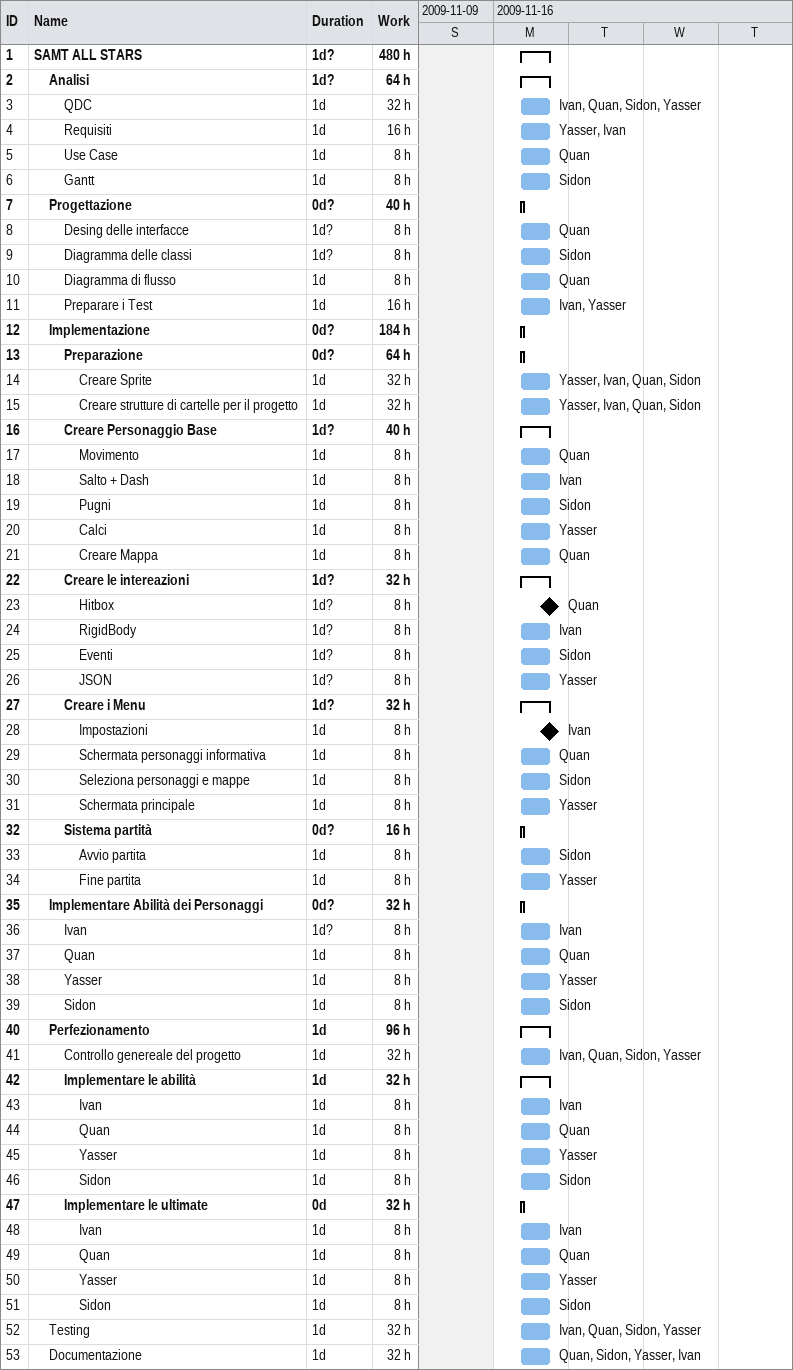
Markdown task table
| ID | Level | Task | Duration | Start | Finish | Resources | Work (h) |
|---|---|---|---|---|---|---|---|
| 1 | 1 | **SAMT ALL STARS** | 1d? | 2009-11-16 | 2009-11-16 |  | 480 |
| 2 | 2 | **Analisi** | 1d? | 2009-11-16 | 2009-11-16 |  | 64 |
| 3 | 3 | QDC | 1d | 2009-11-16 | 2009-11-16 | Ivan, Quan, Sidon, Yasser | 32 |
| 4 | 3 | Requisiti | 1d | 2009-11-16 | 2009-11-16 | Yasser, Ivan | 16 |
| 5 | 3 | Use Case | 1d | 2009-11-16 | 2009-11-16 | Quan | 8 |
| 6 | 3 | Gantt | 1d | 2009-11-16 | 2009-11-16 | Sidon | 8 |
| 7 | 2 | **Progettazione** | 0d? | 2009-11-16 | 2009-11-16 |  | 40 |
| 8 | 3 | Desing delle interfacce | 1d? | 2009-11-16 | 2009-11-16 | Quan | 8 |
| 9 | 3 | Diagramma delle classi | 1d? | 2009-11-16 | 2009-11-16 | Sidon | 8 |
| 10 | 3 | Diagramma di flusso | 1d | 2009-11-16 | 2009-11-16 | Quan | 8 |
| 11 | 3 | Preparare i Test | 1d | 2009-11-16 | 2009-11-16 | Ivan, Yasser | 16 |
| 12 | 2 | **Implementazione** | 0d? | 2009-11-16 | 2009-11-16 |  | 184 |
| 13 | 3 | **Preparazione** | 0d? | 2009-11-16 | 2009-11-16 |  | 64 |
| 14 | 4 | Creare Sprite | 1d | 2009-11-16 | 2009-11-16 | Yasser, Ivan, Quan, Sidon | 32 |
| 15 | 4 | Creare strutture di cartelle per il progetto | 1d | 2009-11-16 | 2009-11-16 | Yasser, Ivan, Quan, Sidon | 32 |
| 16 | 3 | **Creare Personaggio Base** | 1d? | 2009-11-16 | 2009-11-16 |  | 40 |
| 17 | 4 | Movimento | 1d | 2009-11-16 | 2009-11-16 | Quan | 8 |
| 18 | 4 | Salto + Dash | 1d | 2009-11-16 | 2009-11-16 | Ivan | 8 |
| 19 | 4 | Pugni | 1d | 2009-11-16 | 2009-11-16 | Sidon | 8 |
| 20 | 4 | Calci | 1d | 2009-11-16 | 2009-11-16 | Yasser | 8 |
| 21 | 4 | Creare Mappa | 1d | 2009-11-16 | 2009-11-16 | Quan | 8 |
| 22 | 3 | **Creare le intereazioni** | 1d? | 2009-11-16 | 2009-11-16 |  | 32 |
| 23 | 4 | Hitbox | 1d? | 2009-11-16 | 2009-11-16 | Quan | 8 |
| 24 | 4 | RigidBody | 1d? | 2009-11-16 | 2009-11-16 | Ivan | 8 |
| 25 | 4 | Eventi | 1d? | 2009-11-16 | 2009-11-16 | Sidon | 8 |
| 26 | 4 | JSON | 1d? | 2009-11-16 | 2009-11-16 | Yasser | 8 |
| 27 | 3 | **Creare i Menu** | 1d? | 2009-11-16 | 2009-11-16 |  | 32 |
| 28 | 4 | Impostazioni | 1d | 2009-11-16 | 2009-11-16 | Ivan | 8 |
| 29 | 4 | Schermata personaggi informativa | 1d | 2009-11-16 | 2009-11-16 | Quan | 8 |
| 30 | 4 | Seleziona personaggi e mappe | 1d | 2009-11-16 | 2009-11-16 | Sidon | 8 |
| 31 | 4 | Schermata principale | 1d | 2009-11-16 | 2009-11-16 | Yasser | 8 |
| 32 | 3 | **Sistema partità** | 0d? | 2009-11-16 | 2009-11-16 |  | 16 |
| 33 | 4 | Avvio partita | 1d | 2009-11-16 | 2009-11-16 | Sidon | 8 |
| 34 | 4 | Fine partita | 1d | 2009-11-16 | 2009-11-16 | Yasser | 8 |
| 35 | 2 | **Implementare Abilità dei Personaggi** | 0d? | 2009-11-16 | 2009-11-16 |  | 32 |
| 36 | 3 | Ivan | 1d? | 2009-11-16 | 2009-11-16 | Ivan | 8 |
| 37 | 3 | Quan | 1d | 2009-11-16 | 2009-11-16 | Quan | 8 |
| 38 | 3 | Yasser | 1d | 2009-11-16 | 2009-11-16 | Yasser | 8 |
| 39 | 3 | Sidon | 1d | 2009-11-16 | 2009-11-16 | Sidon | 8 |
| 40 | 2 | **Perfezionamento** | 1d | 2009-11-16 | 2009-11-16 |  | 96 |
| 41 | 3 | Controllo genereale del progetto | 1d | 2009-11-16 | 2009-11-16 | Ivan, Quan, Sidon, Yasser | 32 |
| 42 | 3 | **Implementare le abilità** | 1d | 2009-11-16 | 2009-11-16 |  | 32 |
| 43 | 4 | Ivan | 1d | 2009-11-16 | 2009-11-16 | Ivan | 8 |
| 44 | 4 | Quan | 1d | 2009-11-16 | 2009-11-16 | Quan | 8 |
| 45 | 4 | Yasser | 1d | 2009-11-16 | 2009-11-16 | Yasser | 8 |
| 46 | 4 | Sidon | 1d | 2009-11-16 | 2009-11-16 | Sidon | 8 |
| 47 | 3 | **Implementare le ultimate** | 0d | 2009-11-16 | 2009-11-16 |  | 32 |
| 48 | 4 | Ivan | 1d | 2009-11-16 | 2009-11-16 | Ivan | 8 |
| 49 | 4 | Quan | 1d | 2009-11-16 | 2009-11-16 | Quan | 8 |
| 50 | 4 | Yasser | 1d | 2009-11-16 | 2009-11-16 | Yasser | 8 |
| 51 | 4 | Sidon | 1d | 2009-11-16 | 2009-11-16 | Sidon | 8 |
| 52 | 2 | Testing | 1d | 2009-11-16 | 2009-11-16 | Ivan, Quan, Sidon, Yasser | 32 |
| 53 | 2 | Documentazione | 1d | 2009-11-16 | 2009-11-16 | Quan, Sidon, Yasser, Ivan | 32 |
